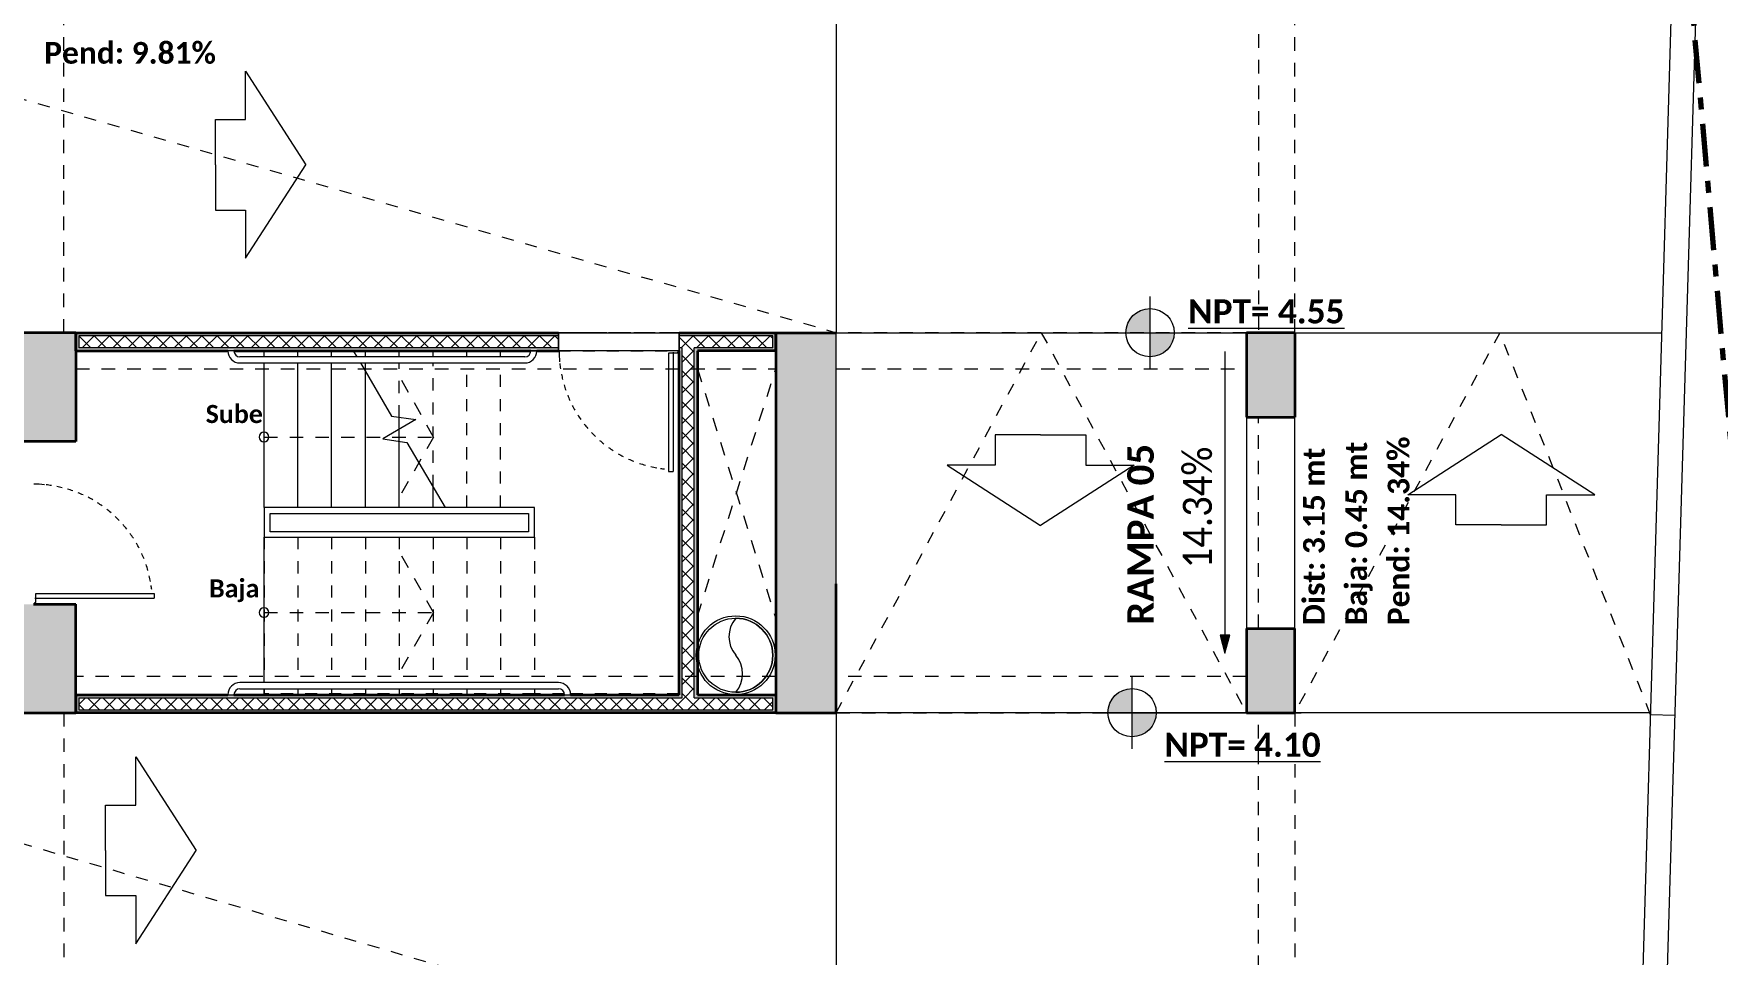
# Model space of a CAD drawing. Header units: metres. Extents: x -144 to 1000, y -717 to 29.
# Drawn here: x 275.22 to 289.18, y -562.42 to -554.78 of the extents above; entities that cross this region are included whole.
import ezdxf

# ---------------------------------------------------------------- set-up
doc = ezdxf.new("R2010")
doc.units = ezdxf.units.M
for name, pattern in [('Basculante', [0.11625, 0.075, -0.04125]), ('basculante modificado', [0.18, 0.1125, -0.0675]), ('Dash Dot 3_16_', [0.595313, 0.357187, -0.119063, 0, -0.119063]), ('Trazo', [0.45, 0.225, -0.225])]:
    doc.linetypes.add(name, pattern=pattern)
doc.layers.get('0').update_dxf_attribs({"color": 1})
for name, color, linetype, lineweight in [('A-DETL', 1, 'Continuous', 9), ('A-DETL-GENF', 1, 'Continuous', 9), ('A-DETL-THIN', 1, 'Continuous', 9), ('A-DOOR', 1, 'Continuous', 9), ('A-DOOR-FRAM', 1, 'Continuous', 9), ('A-DOOR-HDLN', 1, 'Trazo', 20), ('A-FLOR', 2, 'Continuous', 9), ('A-WALL', 4, 'Continuous', 9), ('G-ANNO-DIMS', 1, 'Continuous', 9), ('G-ANNO-TEXT', 2, 'Continuous', 9), ('S-COLS', 7, 'Continuous', 9), ('S-STRS', 1, 'Continuous', 9), ('S-STRS-MBND', 1, 'Basculante', 9)]:
    doc.layers.add(name, color=color, linetype=linetype, lineweight=lineweight)
doc.layers.add('A-WALL-PATT', color=7, linetype='Continuous', lineweight=35, true_color=0x9c9c9c)
doc.styles.add('Calibri', font='calibri.ttf', dxfattribs={"width": 0.9, "height": 0.24})
doc.styles.add('Calibri_B', font='calibrib.ttf', dxfattribs={"height": 0.165})
doc.styles.add('Calibri_B_1', font='calibrib.ttf', dxfattribs={"height": 0.135})
doc.styles.add('Calibri_B_2', font='calibrib.ttf', dxfattribs={"height": 0.135})
doc.styles.add('Calibri_B_4', font='calibrib.ttf', dxfattribs={"height": 0.1125})

# ---------------------------------------------------------------- blocks, each defined once
blk = doc.blocks.new('E')
at = {"layer": 'A-WALL-PATT', "true_color": 0x747474}
h = blk.add_hatch(color=8, dxfattribs=at)
h.paths.add_polyline_path([(283.413, -494.434), (283.438, -494.433), (283.438, -494.309), (282.638, -494.309), (282.638, -494.314), (282.645, -494.314), (282.645, -494.334), (283.413, -494.334)])
h.paths.add_polyline_path([(277.638, -494.434), (277.663, -494.434), (277.663, -494.334), (281.593, -494.334), (281.593, -494.314), (281.638, -494.314), (281.638, -494.309), (277.638, -494.309), (277.638, -494.335)])
h = blk.add_hatch(color=8, dxfattribs=at)
h.paths.add_polyline_path([(281.638, -494.334), (281.638, -494.314), (281.593, -494.314), (281.593, -494.334)])
h.paths.add_polyline_path([(282.645, -494.334), (282.645, -494.314), (282.638, -494.314), (282.638, -494.334)])
h = blk.add_hatch(color=8, dxfattribs=at)
h.paths.add_polyline_path([(280.181, -494.459), (281.593, -494.459), (281.593, -494.434), (277.638, -494.434), (277.638, -494.459), (280.038, -494.459)])
h.paths.add_polyline_path([(282.788, -494.459), (283.438, -494.459), (283.438, -494.434), (282.763, -494.434), (282.763, -494.459)])
h.paths.add_polyline_path([(282.663, -494.459), (282.663, -494.434), (282.645, -494.434), (282.645, -494.459)])
h = blk.add_hatch(color=8, dxfattribs=at)
h.paths.add_polyline_path([(281.638, -494.459), (281.638, -494.434), (281.593, -494.434), (281.593, -494.459)])
h.paths.add_polyline_path([(282.638, -494.459), (282.645, -494.459), (282.645, -494.434), (282.638, -494.434)])
for points in [[(282.663, -497.309), (282.663, -494.459), (282.645, -494.459), (282.645, -494.554), (282.638, -494.554), (282.638, -497.309)], [(282.645, -494.554), (282.645, -494.459), (282.638, -494.459), (282.638, -494.554)], [(282.763, -497.309), (282.788, -497.309), (282.788, -494.459), (282.763, -494.459), (282.763, -497.183)], [(283.438, -497.459), (283.438, -497.334), (283.413, -497.334), (283.413, -497.434), (277.663, -497.434), (277.663, -497.334), (277.638, -497.334), (277.638, -497.459), (282.517, -497.459)]]:
    blk.add_hatch(color=8, dxfattribs=at).paths.add_polyline_path(points)
h = blk.add_hatch(color=8, dxfattribs=at)
h.paths.add_polyline_path([(282.663, -497.334), (282.663, -497.309), (277.638, -497.309), (277.638, -497.334), (282.662, -497.334)])
h.paths.add_polyline_path([(282.788, -497.334), (283.438, -497.334), (283.438, -497.309), (282.763, -497.309), (282.763, -497.334)])
at = {"layer": 'G-ANNO-DIMS'}
h = blk.add_hatch(color=256, dxfattribs=at)
edge = h.paths.add_edge_path()
edge.add_line((286.539, -494.308), (286.339, -494.308))
edge.add_arc((286.539, -494.308), 0.2, 90, 180, ccw=False)
edge.add_line((286.539, -494.108), (286.539, -494.308))
h = blk.add_hatch(color=256, dxfattribs=at)
edge = h.paths.add_edge_path()
edge.add_line((286.539, -494.308), (286.739, -494.308))
edge.add_arc((286.539, -494.308), 0.2, 270, 360, ccw=False)
edge.add_line((286.539, -494.508), (286.539, -494.308))
blk.add_hatch(color=256, dxfattribs=at).paths.add_polyline_path([(287.16, -496.965), (287.2, -496.815), (287.12, -496.815)])
h = blk.add_hatch(color=256, dxfattribs=at)
edge = h.paths.add_edge_path()
edge.add_line((286.39, -497.458), (286.19, -497.458))
edge.add_arc((286.39, -497.458), 0.2, 90, 180, ccw=False)
edge.add_line((286.39, -497.258), (286.39, -497.458))
h = blk.add_hatch(color=256, dxfattribs=at)
edge = h.paths.add_edge_path()
edge.add_line((286.39, -497.458), (286.59, -497.458))
edge.add_arc((286.39, -497.458), 0.2, 270, 360, ccw=False)
edge.add_line((286.39, -497.658), (286.39, -497.458))
at = {"layer": 'S-COLS', "true_color": 0x5b5f5f}
h = blk.add_hatch(color=251, dxfattribs=at)
h.paths.add_polyline_path([(287.238, -505.159), (287.738, -505.159), (287.738, -504.259), (287.238, -504.259), (287.238, -504.897)])
h.paths.add_polyline_path([(273.338, -497.459), (273.541, -497.458), (273.541, -494.309), (273.338, -494.309), (273.338, -497.459)])
h.paths.add_polyline_path([(269.438, -497.459), (269.938, -497.458), (269.938, -496.759), (269.438, -496.759), (269.438, -497.458)])
h.paths.add_polyline_path([(287.338, -497.459), (287.738, -497.458), (287.738, -496.759), (287.338, -496.759), (287.338, -497.458)])
h.paths.add_polyline_path([(269.938, -495.009), (269.938, -494.308), (269.438, -494.308), (269.438, -495.009)])
h.paths.add_polyline_path([(287.738, -495.009), (287.738, -494.308), (287.338, -494.308), (287.338, -495.009), (287.668, -495.009)])
h.paths.add_polyline_path([(287.668, -486.309), (287.738, -486.309), (287.738, -485.409), (287.238, -485.409), (287.238, -486.309), (287.402, -486.309)])
h.paths.add_polyline_path([(277.252, -486.309), (277.638, -486.309), (277.638, -485.409), (277.138, -485.409), (277.138, -486.309)])
h.paths.add_polyline_path([(269.638, -485.709), (270.538, -485.709), (270.538, -485.209), (269.638, -485.209)])
h = blk.add_hatch(color=251, dxfattribs=at)
h.paths.add_polyline_path([(269.938, -505.159), (269.938, -504.259), (269.438, -504.259), (269.438, -505.159)])
h.paths.add_polyline_path([(277.638, -505.159), (277.638, -504.259), (277.138, -504.259), (277.138, -505.159), (277.386, -505.159)])
h.paths.add_polyline_path([(277.138, -497.459), (277.638, -497.458), (277.638, -496.559), (277.138, -496.559), (277.138, -497.458)])
h.paths.add_polyline_path([(283.438, -497.459), (283.938, -497.458), (283.938, -494.309), (283.438, -494.309), (283.438, -497.458)])
h.paths.add_polyline_path([(275.338, -497.459), (275.337, -496.959), (273.638, -496.959), (273.638, -494.809), (275.338, -494.809), (275.337, -494.309), (273.541, -494.309), (273.541, -497.459), (275.146, -497.459)])
h.paths.add_polyline_path([(277.252, -495.209), (277.638, -495.209), (277.638, -494.309), (277.138, -494.309), (277.138, -495.209)])
at = {"layer": 'A-DETL', "color": 7, "linetype": 'Dash Dot 3_16_', "lineweight": 70}
blk.add_line((290.133, -481.494), (292.533, -508.567), dxfattribs=at)
at = {"layer": 'A-DETL', "color": 7, "linetype": 'basculante modificado'}
for p, q in [((277.538, -494.308), (277.538, -486.309)), ((287.438, -486.309), (287.438, -494.308)), ((287.738, -494.308), (287.738, -486.309)), ((283.438, -494.308), (277.638, -494.308)), ((287.337, -494.309), (283.938, -494.309)), ((277.638, -494.608), (283.438, -494.608)), ((280.603, -495.173), (280.305, -494.644)), ((282.788, -496.659), (283.438, -494.608)), ((282.788, -494.608), (283.438, -496.676)), ((283.938, -494.609), (287.338, -494.609)), ((287.437, -496.757), (287.437, -495.009)), ((287.737, -495.009), (287.737, -496.757)), ((279.198, -495.173), (280.598, -495.173)), ((280.603, -495.173), (280.304, -495.694)), ((280.603, -496.628), (280.305, -496.099)), ((279.198, -496.628), (280.598, -496.628)), ((280.603, -496.628), (280.304, -497.149)), ((283.438, -497.159), (277.638, -497.159)), ((287.337, -497.159), (283.938, -497.159)), ((277.538, -497.459), (277.538, -504.259)), ((277.638, -497.459), (283.438, -497.459)), ((283.938, -497.459), (287.338, -497.459)), ((287.438, -504.259), (287.438, -497.459)), ((287.738, -497.459), (287.738, -504.259))]:
    blk.add_line(p, q, dxfattribs=at)
at = {"layer": 'A-DETL', "color": 9, "linetype": 'Basculante', "true_color": 0xc0c0c0}
for p, q in [((273.287, -491.248), (283.938, -494.308)), ((283.938, -497.459), (285.638, -494.308)), ((285.638, -494.308), (287.338, -497.458)), ((289.438, -494.308), (287.738, -497.458)), ((290.687, -497.475), (289.438, -494.308)), ((273.337, -497.414), (283.938, -500.516))]:
    blk.add_line(p, q, dxfattribs=at)
at = {"layer": 'A-DETL-GENF'}
for p, q in [((279.045, -492.541), (279.045, -492.141)), ((279.045, -492.141), (279.545, -492.916)), ((278.795, -492.916), (278.795, -492.541)), ((278.795, -492.541), (279.045, -492.541)), ((278.795, -492.916), (278.795, -493.291)), ((279.045, -493.691), (279.545, -492.916)), ((278.795, -493.291), (279.045, -493.291)), ((279.045, -493.291), (279.045, -493.691)), ((285.632, -495.155), (285.257, -495.155)), ((285.257, -495.155), (285.257, -495.405)), ((285.632, -495.155), (286.007, -495.155)), ((286.007, -495.155), (286.007, -495.405)), ((288.674, -495.651), (289.449, -495.151)), ((290.224, -495.651), (289.449, -495.151)), ((285.257, -495.405), (284.857, -495.405)), ((284.857, -495.405), (285.632, -495.905)), ((286.407, -495.405), (285.632, -495.905)), ((286.007, -495.405), (286.407, -495.405)), ((289.074, -495.651), (288.674, -495.651)), ((289.074, -495.901), (289.074, -495.651)), ((289.824, -495.901), (289.824, -495.651)), ((289.824, -495.651), (290.224, -495.651)), ((289.449, -495.901), (289.074, -495.901)), ((289.449, -495.901), (289.824, -495.901)), ((278.135, -498.225), (278.135, -497.825)), ((278.135, -497.825), (278.635, -498.6)), ((277.885, -498.6), (277.885, -498.225)), ((277.885, -498.225), (278.135, -498.225)), ((277.885, -498.6), (277.885, -498.975)), ((278.135, -499.375), (278.635, -498.6)), ((277.885, -498.975), (278.135, -498.975)), ((278.135, -498.975), (278.135, -499.375))]:
    blk.add_line(p, q, dxfattribs=at)
at = {"layer": 'A-DETL-GENF', "linetype": 'Basculante'}
for p, q in [((282.638, -494.309), (281.638, -494.309)), ((281.638, -494.309), (281.638, -494.459)), ((282.638, -494.459), (282.638, -494.309)), ((281.638, -494.459), (282.638, -494.459))]:
    blk.add_line(p, q, dxfattribs=at)
at = {"layer": 'A-DETL-THIN'}
for p, q in [((278.948, -494.459), (278.898, -494.459)), ((281.358, -494.509), (278.998, -494.509)), ((281.458, -494.459), (281.408, -494.459)), ((278.998, -494.559), (281.358, -494.559)), ((287.338, -495.009), (287.338, -496.759)), ((287.738, -495.009), (287.338, -495.009)), ((287.738, -496.759), (287.738, -495.009)), ((281.438, -495.758), (279.198, -495.758)), ((279.198, -495.758), (279.198, -496.003)), ((281.438, -496.003), (281.438, -495.758)), ((279.248, -495.958), (279.248, -495.807)), ((279.248, -495.807), (281.388, -495.807)), ((281.388, -495.807), (281.388, -495.958)), ((279.198, -496.003), (281.438, -496.003)), ((281.388, -495.958), (279.248, -495.958)), ((287.338, -496.759), (287.738, -496.759)), ((278.898, -497.309), (278.948, -497.309)), ((281.638, -497.209), (278.998, -497.209)), ((278.998, -497.259), (281.638, -497.259)), ((281.688, -497.309), (281.738, -497.309))]:
    blk.add_line(p, q, dxfattribs=at)
for radius in [0.327, 0.307]:
    blk.add_circle((283.106, -496.982), radius, dxfattribs=at)
for centre, radius, start, end in [((278.998, -494.459), 0.1, 180, 270), ((278.998, -494.459), 0.05, 180, 270), ((281.358, -494.459), 0.1, 270, 0), ((281.358, -494.459), 0.05, 270, 360), ((279.198, -495.173), 0.04, 90, 270), ((279.198, -495.173), 0.04, 270, 90), ((279.198, -496.628), 0.04, 90, 270), ((279.198, -496.628), 0.04, 270, 90), ((283.29, -496.828), 0.24, 140.181, 219.819), ((283.106, -496.982), 0.307, 270, 90), ((282.922, -497.135), 0.24, 320.181, 39.819), ((278.998, -497.309), 0.1, 90, 180), ((278.998, -497.309), 0.05, 90, 180), ((281.638, -497.309), 0.1, 0, 90), ((281.638, -497.309), 0.05, 0, 90)]:
    blk.add_arc(centre, radius, start, end, dxfattribs=at)
at = {"layer": 'A-DOOR'}
blk.add_line((282.638, -494.459), (282.638, -494.309), dxfattribs=at)
at = {"layer": 'A-DOOR', "lineweight": 15}
for p, q in [((282.548, -494.479), (282.548, -495.459)), ((282.623, -494.479), (282.548, -494.479)), ((282.548, -494.479), (282.548, -495.459)), ((282.623, -494.479), (282.548, -494.479)), ((282.588, -494.469), (282.588, -495.459)), ((282.588, -494.469), (282.588, -495.459)), ((282.623, -494.469), (282.623, -494.479)), ((282.638, -494.469), (282.623, -494.469)), ((282.623, -494.469), (282.623, -494.479)), ((282.638, -494.469), (282.623, -494.469)), ((282.548, -495.459), (282.588, -495.459)), ((282.548, -495.459), (282.588, -495.459)), ((277.308, -496.469), (278.288, -496.469)), ((277.308, -496.544), (277.308, -496.469)), ((278.288, -496.469), (278.288, -496.509)), ((277.298, -496.509), (278.288, -496.509)), ((277.298, -496.544), (277.308, -496.544)), ((277.298, -496.559), (277.298, -496.544))]:
    blk.add_line(p, q, dxfattribs=at)
at = {"layer": 'A-DOOR'}
for centre, start, end in [((282.626, -494.461), 180, 185.1398), ((282.626, -494.461), 180, 185.1398), ((282.626, -494.461), 185.9429, 188.5991), ((282.626, -494.461), 185.9429, 188.5991), ((282.626, -494.461), 191.2538, 193.9081), ((282.626, -494.461), 191.2538, 193.9081), ((282.626, -494.461), 196.5629, 199.2191), ((282.626, -494.461), 196.5629, 199.2191), ((282.626, -494.461), 201.8777, 204.5395), ((282.626, -494.461), 201.8777, 204.5395), ((282.626, -494.461), 207.2056, 209.8767), ((282.626, -494.461), 207.2056, 209.8767), ((282.626, -494.461), 212.5538, 215.2378), ((282.626, -494.461), 212.5538, 215.2378), ((282.626, -494.461), 217.9295, 220.6298), ((282.626, -494.461), 217.9295, 220.6298), ((282.626, -494.461), 223.3395, 226.0594), ((282.626, -494.461), 223.3395, 226.0594), ((282.626, -494.461), 228.7903, 231.5328), ((282.626, -494.461), 228.7903, 231.5328), ((282.626, -494.461), 234.2878, 237.0559), ((282.626, -494.461), 234.2878, 237.0559), ((282.626, -494.461), 239.8378, 242.634), ((282.626, -494.461), 239.8378, 242.634), ((282.626, -494.461), 245.4451, 248.2717), ((282.626, -494.461), 245.4451, 248.2717), ((282.626, -494.461), 251.1143, 254.1684), ((282.626, -494.461), 251.1143, 254.1684), ((282.626, -494.461), 256.8489, 259.7418), ((282.626, -494.461), 256.8489, 259.7418), ((282.626, -494.461), 256.8489, 259.7418), ((282.626, -494.461), 256.8489, 259.7418), ((282.626, -494.461), 261.55, 263.5406), ((282.626, -494.461), 261.55, 263.5406), ((277.29, -496.547), 84.8602, 90), ((277.29, -496.547), 81.4009, 84.0571), ((277.29, -496.547), 76.0919, 78.7462), ((277.29, -496.547), 70.7809, 73.4371), ((277.29, -496.547), 65.4605, 68.1223), ((277.29, -496.547), 60.1233, 62.7944), ((277.29, -496.547), 54.7622, 57.4462), ((277.29, -496.547), 49.3702, 52.0705), ((277.29, -496.547), 43.9406, 46.6605), ((277.29, -496.547), 38.4672, 41.2097), ((277.29, -496.547), 32.9441, 35.7122), ((277.29, -496.547), 27.366, 30.1622), ((277.29, -496.547), 21.7283, 24.5549), ((277.29, -496.547), 15.8316, 18.8857), ((277.29, -496.547), 10.2582, 13.1511), ((277.29, -496.547), 10.2582, 13.1511), ((277.29, -496.547), 6.4594, 8.45)]:
    blk.add_arc(centre, 0.983, start, end, dxfattribs=at)
at = {"layer": 'A-DOOR-FRAM', "lineweight": 5}
for p, q in [((281.638, -494.309), (282.638, -494.309)), ((281.638, -494.459), (281.638, -494.309)), ((282.638, -494.309), (282.638, -494.459)), ((282.638, -494.459), (281.638, -494.459))]:
    blk.add_line(p, q, dxfattribs=at)
at = {"layer": 'A-DOOR-HDLN'}
blk.add_line((281.638, -494.309), (281.638, -494.459), dxfattribs=at)
at = {"layer": 'A-FLOR'}
for p, q in [((283.938, -488.071), (283.938, -494.308)), ((269.938, -494.308), (287.338, -494.308)), ((283.938, -496.389), (283.938, -494.308)), ((287.738, -494.308), (290.781, -494.308)), ((279.198, -497.209), (279.198, -496.003)), ((279.198, -497.309), (279.198, -497.259)), ((287.338, -497.458), (283.938, -497.458)), ((283.938, -497.459), (283.938, -507.574)), ((290.687, -497.458), (287.738, -497.458))]:
    blk.add_line(p, q, dxfattribs=at)
at = {"layer": 'A-WALL'}
for p, q in [((290.356, -508.606), (290.878, -491.025)), ((291.079, -491.014), (290.556, -508.612)), ((277.663, -494.334), (277.663, -494.434)), ((281.638, -494.334), (277.663, -494.334)), ((283.413, -494.334), (282.638, -494.334)), ((283.413, -494.434), (283.413, -494.334)), ((281.638, -494.434), (277.663, -494.434)), ((282.663, -494.434), (282.638, -494.434)), ((282.663, -497.334), (282.663, -494.434)), ((283.413, -494.434), (282.763, -494.434)), ((282.763, -497.334), (282.763, -494.434)), ((277.663, -497.334), (282.663, -497.334)), ((277.663, -497.334), (277.663, -497.434)), ((282.763, -497.334), (283.413, -497.334)), ((283.413, -497.434), (283.413, -497.334)), ((277.663, -497.434), (283.413, -497.434)), ((290.887, -497.481), (290.687, -497.475))]:
    blk.add_line(p, q, dxfattribs=at)
at = {"layer": 'A-WALL', "lineweight": 35}
for p, q in [((277.638, -494.459), (277.638, -494.309)), ((277.638, -494.309), (281.638, -494.309)), ((282.638, -494.309), (283.438, -494.309)), ((283.438, -494.459), (283.438, -494.309)), ((277.638, -494.459), (278.898, -494.459)), ((278.948, -494.459), (281.408, -494.459)), ((281.458, -494.459), (281.638, -494.459)), ((282.638, -497.309), (282.638, -494.459)), ((283.438, -494.459), (282.788, -494.459)), ((282.788, -494.459), (282.788, -497.309)), ((277.638, -497.309), (278.898, -497.309)), ((277.638, -497.309), (277.638, -497.459)), ((278.948, -497.309), (281.688, -497.309)), ((281.738, -497.309), (282.638, -497.309)), ((282.788, -497.309), (283.438, -497.309)), ((283.438, -497.309), (283.438, -497.459)), ((283.438, -497.459), (277.638, -497.459))]:
    blk.add_line(p, q, dxfattribs=at)
at = {"layer": 'A-WALL-PATT', "color": 1, "lineweight": 5, "true_color": 0xff0000}
for p, q in [((277.663, -494.334), (277.663, -494.334)), ((277.762, -494.434), (277.663, -494.334)), ((277.69, -494.434), (277.79, -494.334)), ((277.89, -494.434), (277.79, -494.334)), ((277.817, -494.434), (277.917, -494.334)), ((278.017, -494.434), (277.917, -494.334)), ((277.945, -494.434), (278.045, -494.334)), ((278.144, -494.434), (278.044, -494.334)), ((278.072, -494.434), (278.172, -494.334)), ((278.271, -494.434), (278.171, -494.334)), ((278.199, -494.434), (278.299, -494.334)), ((278.399, -494.434), (278.299, -494.334)), ((278.326, -494.434), (278.426, -494.334)), ((278.526, -494.434), (278.426, -494.334)), ((278.454, -494.434), (278.554, -494.334)), ((278.653, -494.434), (278.553, -494.334)), ((278.581, -494.434), (278.681, -494.334)), ((278.781, -494.434), (278.681, -494.334)), ((278.708, -494.434), (278.808, -494.334)), ((278.908, -494.434), (278.808, -494.334)), ((278.836, -494.434), (278.936, -494.334)), ((279.035, -494.434), (278.935, -494.334)), ((278.963, -494.434), (279.063, -494.334)), ((279.162, -494.434), (279.062, -494.334)), ((279.09, -494.434), (279.19, -494.334)), ((279.29, -494.434), (279.19, -494.334)), ((279.217, -494.434), (279.317, -494.334)), ((279.417, -494.434), (279.317, -494.334)), ((279.345, -494.434), (279.445, -494.334)), ((279.544, -494.434), (279.444, -494.334)), ((279.472, -494.434), (279.572, -494.334)), ((279.672, -494.434), (279.572, -494.334)), ((279.599, -494.434), (279.699, -494.334)), ((279.799, -494.434), (279.699, -494.334)), ((279.727, -494.434), (279.827, -494.334)), ((279.926, -494.434), (279.826, -494.334)), ((279.854, -494.434), (279.954, -494.334)), ((280.053, -494.434), (279.953, -494.334)), ((279.981, -494.434), (280.081, -494.334)), ((280.181, -494.434), (280.081, -494.334)), ((280.108, -494.434), (280.208, -494.334)), ((280.308, -494.434), (280.208, -494.334)), ((280.236, -494.434), (280.336, -494.334)), ((280.435, -494.434), (280.335, -494.334)), ((280.363, -494.434), (280.463, -494.334)), ((280.563, -494.434), (280.463, -494.334)), ((280.49, -494.434), (280.59, -494.334)), ((280.69, -494.434), (280.59, -494.334)), ((280.618, -494.434), (280.718, -494.334)), ((280.817, -494.434), (280.717, -494.334)), ((280.745, -494.434), (280.845, -494.334)), ((280.944, -494.434), (280.844, -494.334)), ((280.872, -494.434), (280.972, -494.334)), ((281.072, -494.434), (280.972, -494.334)), ((280.999, -494.434), (281.099, -494.334)), ((281.199, -494.434), (281.099, -494.334)), ((281.127, -494.434), (281.227, -494.334)), ((281.326, -494.434), (281.226, -494.334)), ((281.254, -494.434), (281.354, -494.334)), ((281.453, -494.434), (281.353, -494.334)), ((281.381, -494.434), (281.481, -494.334)), ((281.581, -494.434), (281.481, -494.334)), ((281.508, -494.434), (281.593, -494.349)), ((281.593, -494.349), (281.608, -494.334)), ((281.638, -494.364), (281.608, -494.334)), ((282.645, -494.353), (282.638, -494.345)), ((282.726, -494.434), (282.645, -494.353)), ((282.654, -494.434), (282.754, -494.334)), ((282.854, -494.434), (282.754, -494.334)), ((282.781, -494.434), (282.881, -494.334)), ((282.981, -494.434), (282.881, -494.334)), ((282.909, -494.434), (283.009, -494.334)), ((283.108, -494.434), (283.008, -494.334)), ((283.036, -494.434), (283.136, -494.334)), ((283.235, -494.434), (283.135, -494.334)), ((283.163, -494.434), (283.263, -494.334)), ((283.363, -494.434), (283.263, -494.334)), ((283.29, -494.434), (283.39, -494.334)), ((283.413, -494.357), (283.39, -494.334)), ((281.636, -494.434), (281.638, -494.432)), ((282.663, -494.552), (282.763, -494.452)), ((282.763, -494.598), (282.663, -494.498)), ((282.763, -494.47), (282.726, -494.434)), ((282.663, -494.68), (282.763, -494.58)), ((282.763, -494.725), (282.663, -494.625)), ((282.663, -494.807), (282.763, -494.707)), ((282.763, -494.852), (282.663, -494.752)), ((282.663, -494.934), (282.763, -494.834)), ((282.763, -494.98), (282.663, -494.88)), ((282.663, -495.061), (282.763, -494.961)), ((282.763, -495.107), (282.663, -495.007)), ((282.663, -495.189), (282.763, -495.089)), ((282.763, -495.234), (282.663, -495.134)), ((282.663, -495.316), (282.763, -495.216)), ((282.763, -495.361), (282.663, -495.261)), ((282.663, -495.443), (282.763, -495.343)), ((282.763, -495.489), (282.663, -495.389)), ((282.663, -495.571), (282.763, -495.471)), ((282.763, -495.616), (282.663, -495.516)), ((282.663, -495.698), (282.763, -495.598)), ((282.763, -495.743), (282.663, -495.643)), ((282.663, -495.825), (282.763, -495.725)), ((282.763, -495.87), (282.663, -495.77)), ((282.663, -495.952), (282.763, -495.852)), ((282.763, -495.998), (282.663, -495.898)), ((282.663, -496.08), (282.763, -495.98)), ((282.763, -496.125), (282.663, -496.025)), ((282.663, -496.207), (282.763, -496.107)), ((282.763, -496.252), (282.663, -496.152)), ((282.663, -496.334), (282.763, -496.234)), ((282.763, -496.38), (282.663, -496.28)), ((282.663, -496.461), (282.763, -496.361)), ((282.763, -496.507), (282.663, -496.407)), ((282.663, -496.589), (282.763, -496.489)), ((282.763, -496.634), (282.663, -496.534)), ((282.663, -496.716), (282.763, -496.616)), ((282.763, -496.761), (282.663, -496.661)), ((282.663, -496.843), (282.763, -496.743)), ((282.763, -496.889), (282.663, -496.789)), ((282.663, -496.971), (282.763, -496.871)), ((282.763, -497.016), (282.663, -496.916)), ((282.663, -497.098), (282.763, -496.998)), ((282.763, -497.143), (282.663, -497.043)), ((282.663, -497.225), (282.763, -497.125)), ((282.763, -497.271), (282.663, -497.171)), ((277.663, -497.389), (277.718, -497.334)), ((277.835, -497.434), (277.735, -497.334)), ((277.745, -497.434), (277.845, -497.334)), ((277.962, -497.434), (277.862, -497.334)), ((277.872, -497.434), (277.972, -497.334)), ((278.089, -497.434), (277.989, -497.334)), ((277.999, -497.434), (278.099, -497.334)), ((278.217, -497.434), (278.117, -497.334)), ((278.127, -497.434), (278.227, -497.334)), ((278.344, -497.434), (278.244, -497.334)), ((278.254, -497.434), (278.354, -497.334)), ((278.471, -497.434), (278.371, -497.334)), ((278.381, -497.434), (278.481, -497.334)), ((278.599, -497.434), (278.499, -497.334)), ((278.509, -497.434), (278.609, -497.334)), ((278.726, -497.434), (278.626, -497.334)), ((278.636, -497.434), (278.736, -497.334)), ((278.853, -497.434), (278.753, -497.334)), ((278.763, -497.434), (278.863, -497.334)), ((278.98, -497.434), (278.88, -497.334)), ((278.89, -497.434), (278.99, -497.334)), ((279.108, -497.434), (279.008, -497.334)), ((279.018, -497.434), (279.118, -497.334)), ((279.235, -497.434), (279.135, -497.334)), ((279.145, -497.434), (279.245, -497.334)), ((279.362, -497.434), (279.262, -497.334)), ((279.272, -497.434), (279.372, -497.334)), ((279.49, -497.434), (279.39, -497.334)), ((279.399, -497.434), (279.499, -497.334)), ((279.617, -497.434), (279.517, -497.334)), ((279.527, -497.434), (279.627, -497.334)), ((279.744, -497.434), (279.644, -497.334)), ((279.654, -497.434), (279.754, -497.334)), ((279.871, -497.434), (279.771, -497.334)), ((279.781, -497.434), (279.881, -497.334)), ((279.999, -497.434), (279.899, -497.334)), ((279.909, -497.434), (280.009, -497.334)), ((280.126, -497.434), (280.026, -497.334)), ((280.036, -497.434), (280.136, -497.334)), ((280.253, -497.434), (280.153, -497.334)), ((280.163, -497.434), (280.263, -497.334)), ((280.38, -497.434), (280.28, -497.334)), ((280.29, -497.434), (280.39, -497.334)), ((280.508, -497.434), (280.408, -497.334)), ((280.418, -497.434), (280.518, -497.334)), ((280.635, -497.434), (280.535, -497.334)), ((280.545, -497.434), (280.645, -497.334)), ((280.762, -497.434), (280.662, -497.334)), ((280.672, -497.434), (280.772, -497.334)), ((280.89, -497.434), (280.79, -497.334)), ((280.8, -497.434), (280.9, -497.334)), ((281.017, -497.434), (280.917, -497.334)), ((280.927, -497.434), (281.027, -497.334)), ((281.144, -497.434), (281.044, -497.334)), ((281.054, -497.434), (281.154, -497.334)), ((281.271, -497.434), (281.171, -497.334)), ((281.181, -497.434), (281.281, -497.334)), ((281.399, -497.434), (281.299, -497.334)), ((281.309, -497.434), (281.409, -497.334)), ((281.526, -497.434), (281.426, -497.334)), ((281.436, -497.434), (281.536, -497.334)), ((281.653, -497.434), (281.553, -497.334)), ((281.563, -497.434), (281.663, -497.334)), ((281.781, -497.434), (281.681, -497.334)), ((281.691, -497.434), (281.791, -497.334)), ((281.908, -497.434), (281.808, -497.334)), ((281.818, -497.434), (281.918, -497.334)), ((282.035, -497.434), (281.935, -497.334)), ((281.945, -497.434), (282.045, -497.334)), ((282.162, -497.434), (282.062, -497.334)), ((282.072, -497.434), (282.172, -497.334)), ((282.29, -497.434), (282.19, -497.334)), ((282.2, -497.434), (282.3, -497.334)), ((282.417, -497.434), (282.317, -497.334)), ((282.327, -497.434), (282.427, -497.334)), ((282.544, -497.434), (282.444, -497.334)), ((282.454, -497.434), (282.554, -497.334)), ((282.671, -497.434), (282.571, -497.334)), ((282.581, -497.434), (282.681, -497.334)), ((282.699, -497.334), (282.663, -497.298)), ((282.681, -497.334), (282.763, -497.252)), ((282.799, -497.434), (282.699, -497.334)), ((282.709, -497.434), (282.809, -497.334)), ((282.926, -497.434), (282.826, -497.334)), ((282.836, -497.434), (282.936, -497.334)), ((283.053, -497.434), (282.953, -497.334)), ((282.963, -497.434), (283.063, -497.334)), ((283.181, -497.434), (283.081, -497.334)), ((283.091, -497.434), (283.191, -497.334)), ((283.308, -497.434), (283.208, -497.334)), ((283.218, -497.434), (283.318, -497.334)), ((283.413, -497.411), (283.335, -497.334)), ((277.708, -497.434), (277.663, -497.389)), ((283.345, -497.434), (283.413, -497.366))]:
    blk.add_line(p, q, dxfattribs=at)
at = {"layer": 'G-ANNO-DIMS'}
for p, q in [((286.539, -494.608), (286.539, -494.008)), ((286.239, -494.308), (287.939, -494.308)), ((287.16, -494.465), (287.16, -496.965)), ((287.2, -496.815), (287.12, -496.815)), ((287.12, -496.815), (287.16, -496.965)), ((287.16, -496.965), (287.2, -496.815)), ((286.39, -497.758), (286.39, -497.158)), ((286.09, -497.458), (287.79, -497.458))]:
    blk.add_line(p, q, dxfattribs=at)
for centre in [(286.539, -494.308), (286.39, -497.458)]:
    blk.add_circle(centre, 0.2, dxfattribs=at)
at = {"layer": 'S-COLS', "lineweight": 35}
for p, q in [((277.638, -494.309), (277.138, -494.309)), ((277.638, -494.309), (277.638, -495.209)), ((283.438, -494.309), (283.438, -497.459)), ((283.438, -494.309), (283.938, -494.309)), ((287.738, -494.308), (287.338, -494.308)), ((287.338, -494.308), (287.338, -495.009)), ((287.738, -494.308), (287.738, -495.009)), ((287.338, -495.009), (287.738, -495.009)), ((277.638, -495.209), (277.138, -495.209)), ((283.938, -497.459), (283.938, -496.389)), ((277.288, -496.559), (277.638, -496.559)), ((277.638, -497.459), (277.638, -496.559)), ((287.338, -496.759), (287.338, -497.459)), ((287.338, -496.759), (287.738, -496.759)), ((287.738, -497.459), (287.738, -496.759)), ((277.138, -497.459), (277.638, -497.459)), ((283.438, -497.459), (283.938, -497.459)), ((287.338, -497.459), (287.738, -497.459))]:
    blk.add_line(p, q, dxfattribs=at)
at = {"layer": 'S-STRS'}
for p, q in [((279.198, -494.509), (279.198, -494.459)), ((279.478, -494.509), (279.478, -494.459)), ((279.758, -494.509), (279.758, -494.459)), ((279.937, -494.458), (279.967, -494.509)), ((279.198, -495.758), (279.198, -494.559)), ((279.478, -495.758), (279.478, -494.559)), ((279.758, -495.758), (279.758, -494.559)), ((279.996, -494.559), (280.254, -494.999)), ((280.038, -495.758), (280.038, -494.631)), ((280.455, -495.028), (280.181, -495.189)), ((280.254, -494.999), (280.455, -495.028)), ((280.318, -495.108), (280.318, -495.008)), ((280.181, -495.189), (280.382, -495.218)), ((280.318, -495.758), (280.318, -495.209)), ((280.382, -495.218), (280.699, -495.758)), ((280.598, -495.758), (280.598, -495.586))]:
    blk.add_line(p, q, dxfattribs=at)
at = {"layer": 'S-STRS-MBND'}
for p, q in [((279.937, -494.458), (281.438, -494.458)), ((280.038, -494.509), (280.038, -494.459)), ((280.318, -494.509), (280.318, -494.458)), ((280.598, -494.509), (280.598, -494.458)), ((280.878, -494.509), (280.878, -494.458)), ((281.158, -494.509), (281.158, -494.458)), ((281.438, -494.458), (281.593, -494.458)), ((280.038, -494.631), (280.038, -494.559)), ((280.318, -495.008), (280.318, -494.559)), ((280.598, -495.586), (280.598, -494.559)), ((280.878, -495.758), (280.878, -494.559)), ((281.158, -495.758), (281.158, -494.559)), ((282.638, -494.554), (282.638, -497.303)), ((280.318, -495.209), (280.318, -495.108)), ((279.198, -496.003), (279.198, -497.209)), ((279.478, -496.003), (279.478, -497.209)), ((279.758, -496.003), (279.758, -497.209)), ((280.038, -496.003), (280.038, -497.209)), ((280.318, -496.003), (280.318, -497.209)), ((280.598, -496.003), (280.598, -497.209)), ((280.878, -496.003), (280.878, -497.209)), ((281.158, -496.003), (281.158, -497.209)), ((281.438, -496.003), (281.438, -497.209)), ((279.198, -497.259), (279.198, -497.303)), ((281.438, -497.303), (279.198, -497.303)), ((279.478, -497.259), (279.478, -497.303)), ((279.758, -497.259), (279.758, -497.303)), ((280.038, -497.259), (280.038, -497.303)), ((280.318, -497.259), (280.318, -497.303)), ((280.598, -497.259), (280.598, -497.303)), ((280.878, -497.259), (280.878, -497.303)), ((281.158, -497.259), (281.158, -497.303)), ((281.438, -497.259), (281.438, -497.303)), ((281.688, -497.303), (281.438, -497.303)), ((282.638, -497.303), (281.738, -497.303))]:
    blk.add_line(p, q, dxfattribs=at)
at = {"layer": 'G-ANNO-DIMS', "color": 5, "true_color": 0x0000ff, "style": 'Calibri_B_1'}
for s, p in [('%%UNPT= 4.55', (286.855, -494.231)), ('%%UNPT= 4.10', (286.658, -497.824))]:
    blk.add_text(s, height=0.2, dxfattribs=at).set_placement(p)
at = {"layer": 'G-ANNO-DIMS', "style": 'Calibri', "width": 0.9}
blk.add_text('14.34%%%', height=0.24, rotation=90, dxfattribs=at).set_placement((287.051, -496.261))
at = {"layer": 'G-ANNO-TEXT'}
for s, height, rotation, style, p in [('Pend: 9.81%%%', 0.18, 360, 'Calibri_B_2', (277.376, -492.078)), ('Baja: 0.45 mt', 0.18, 90, 'Calibri_B_2', (288.337, -496.733)), ('Pend: 14.34%%%', 0.18, 90, 'Calibri_B_2', (288.688, -496.733)), ('RAMPA 05', 0.22, 90, 'Calibri_B', (286.57, -496.73)), ('Dist: 3.15 mt', 0.18, 90, 'Calibri_B_2', (287.987, -496.733))]:
    blk.add_text(s, height=height, rotation=rotation, dxfattribs=dict(at, style=style)).set_placement(p)
at = {"layer": 'G-ANNO-TEXT', "style": 'Calibri_B_4'}
for s, p in [('Sube', (278.714, -495.057)), ('Baja', (278.742, -496.503))]:
    blk.add_text(s, height=0.15, dxfattribs=at).set_placement(p)

msp = doc.modelspace()

# ---------------------------------------------------------------- block references
at = {"color": 3}
msp.add_blockref('E', (-2.069, -62.955), dxfattribs=at)

doc.saveas('drawing.dxf')
